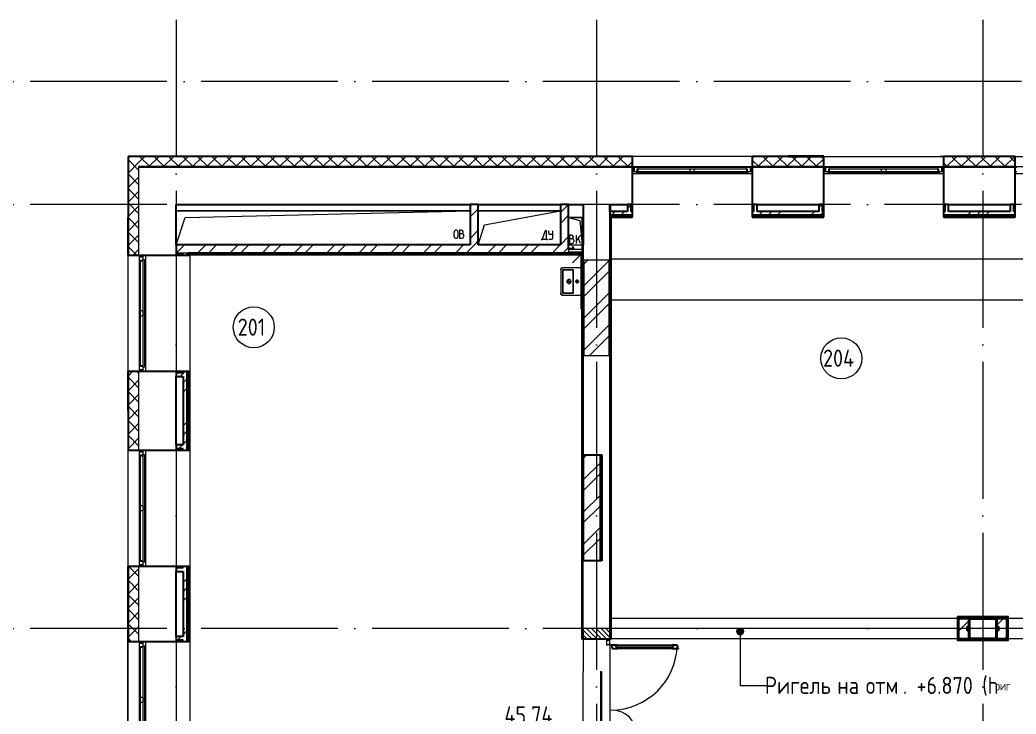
# Model space of a CAD drawing. Header units: millimetres. Extents: x -495897 to 1376592, y -28539 to 470976.
# Drawn here: x 97633 to 112207, y 349111 to 359260 of the extents above; entities that cross this region are included whole.
import ezdxf

# ---------------------------------------------------------------- set-up
doc = ezdxf.new("R2010")
doc.units = ezdxf.units.MM
for name, pattern in [('ADSK_Линия сетки', [25, 20, -2.5, 0, -2.5]), ('ADSK_Сверху', [450, 300, -150]), ('ADSK_Штриховая_ш2 п1_5', [4.5, 3, -1.5])]:
    doc.linetypes.add(name, pattern=pattern)
for name, color, linetype, lineweight in [('_ Окна', 7, 'Continuous', 9), ('Аннотация', 7, 'Continuous', 18), ('Двери', 252, 'Continuous', 9), ('Линии', 7, 'Continuous', 9), ('Марки помещений', 252, 'Continuous', 20), ('Несущие колонны', 252, 'Continuous', 18), ('Оборудование', 8, 'Continuous', 18), ('Ограждение', 252, 'Continuous', 9), ('Окна', 252, 'Continuous', 9), ('Оси', 252, 'Continuous', 9), ('Перекрытие', 252, 'Continuous', 18), ('Стены внутренние', 7, 'Continuous', 18), ('Стены наружные', 7, 'Continuous', 18), ('Стены штриховка', 7, 'Continuous', 9)]:
    doc.layers.add(name, color=color, linetype=linetype, lineweight=lineweight)
doc.layers.add('Двери открывание', color=7, linetype='Continuous', lineweight=9, true_color=0xc0c0c0)
doc.layers.add('Узлы', color=7, linetype='Continuous')
doc.styles.add('GOST Common_2', font='', dxfattribs={"width": 0.9, "height": 250})
doc.styles.add('GOST Common_4', font='', dxfattribs={"height": 7})
doc.styles.get('GOST Common_2').set_extended_font_data('GOST type B')
doc.styles.get('GOST Common_4').set_extended_font_data('GOST 2.304 type A')

# ---------------------------------------------------------------- blocks, each defined once
blk = doc.blocks.new('2 этаж')
at = {"layer": 'Аннотация', "lineweight": 9, "true_color": 0x636466}
h = blk.add_hatch(color=251, dxfattribs=at)
edge = h.paths.add_edge_path()
edge.add_arc((108927, -10083), 50, 0, 360)
at = {"layer": 'Двери', "lineweight": 18, "true_color": 0x636466}
h = blk.add_hatch(dxfattribs=at)
h.set_pattern_fill('FP_2', color=251, angle=-90, style=0, pattern_type=2)
h.set_pattern_definition([(315, (106826.006, -10814.253), (35.3553, 35.3553), [])])
h.paths.add_polyline_path([(106631, -11823), (106631, -11839), (107021, -11839), (107021, -11689), (106631, -11689)])
h.paths.add_polyline_path([(106631, -10189), (107021, -10189), (107021, -10039), (106631, -10039)])
at = {"color": 251, "lineweight": 18, "true_color": 0x636466}
for p, q in [((104976, -3929), (100676, -3929)), ((100808, -4029), (104976, -3929)), ((106296, -3929), (105096, -3929)), ((105186, -4133), (106296, -3929)), ((100676, -4429), (100808, -4029)), ((106416, -4029), (106580, -4074)), ((106616, -4029), (106416, -4029)), ((106580, -4074), (106616, -4429)), ((106616, -4429), (106616, -4029)), ((104850, -4212), (104820, -4212)), ((104820, -4212), (104820, -4332)), ((105096, -4429), (105186, -4133)), ((106074, -4224), (106031, -4344)), ((106094, -4224), (106074, -4224)), ((106094, -4344), (106094, -4224)), ((106128, -4258), (106128, -4224)), ((106185, -4324), (106185, -4224)), ((104743, -4303), (104743, -4241)), ((104800, -4303), (104800, -4241)), ((104854, -4265), (104820, -4265)), ((104820, -4332), (104857, -4332)), ((104874, -4245), (104874, -4235)), ((104884, -4305), (104884, -4295)), ((106021, -4344), (106021, -4359)), ((106031, -4344), (106021, -4344)), ((106031, -4344), (106094, -4344)), ((106094, -4344), (106104, -4344)), ((106104, -4344), (106104, -4359)), ((106128, -4344), (106165, -4344)), ((106185, -4278), (106148, -4278)), ((106462, -4287), (106432, -4287)), ((106432, -4287), (106432, -4407)), ((106466, -4340), (106432, -4340)), ((106486, -4320), (106486, -4310)), ((106496, -4380), (106496, -4370)), ((106592, -4287), (106532, -4358)), ((106532, -4407), (106532, -4287)), ((106592, -4407), (106556, -4330)), ((106432, -4407), (106469, -4407))]:
    blk.add_line(p, q, dxfattribs=at)
for centre, radius, start, end in [((104771, -4241), 28.7, 0, 180), ((104850, -4235), 23.3, 0, 90), ((104771, -4303), 28.7, 180, 0), ((104854, -4245), 20, 270, 0), ((104854, -4295), 30, 0, 90), ((104857, -4305), 26.7, 270, 0), ((106148, -4258), 20, 180, 270), ((106165, -4324), 20, 270, 0), ((106462, -4310), 23.3, 0, 90), ((106466, -4320), 20, 270, 0), ((106466, -4370), 30, 0, 90), ((106469, -4380), 26.7, 270, 0)]:
    blk.add_arc(centre, radius, start, end, dxfattribs=at)
at = {"layer": '_ Окна', "color": 251, "true_color": 0x636466}
for p, q in [((107376, -3299), (107351, -3299)), ((107376, -3357), (107376, -3299)), ((109101, -3299), (109076, -3299)), ((109076, -3299), (109076, -3357)), ((110176, -3299), (110151, -3299)), ((110176, -3357), (110176, -3299)), ((111901, -3299), (111876, -3299)), ((111876, -3299), (111876, -3357)), ((112976, -3299), (112951, -3299)), ((107351, -3357), (107376, -3357)), ((109076, -3357), (109101, -3357)), ((110151, -3357), (110176, -3357)), ((111876, -3357), (111901, -3357)), ((112951, -3357), (112976, -3357)), ((100136, -4579), (100136, -4604)), ((100136, -4604), (100194, -4604)), ((100194, -4604), (100194, -4579)), ((100194, -6254), (100136, -6254)), ((100136, -6254), (100136, -6279)), ((100194, -6279), (100194, -6254)), ((100136, -7429), (100136, -7454)), ((100194, -7454), (100194, -7429)), ((100136, -7454), (100194, -7454)), ((100194, -9104), (100136, -9104)), ((100136, -9104), (100136, -9129)), ((100194, -9129), (100194, -9104)), ((100136, -10229), (100136, -10254)), ((100136, -10254), (100194, -10254)), ((100194, -10254), (100194, -10229))]:
    blk.add_line(p, q, dxfattribs=at)
at = {"layer": '_ Окна', "color": 251, "lineweight": 18, "true_color": 0x636466}
for p, q in [((107435, -3299), (107376, -3299)), ((107376, -3299), (107376, -3357)), ((107422, -3357), (107422, -3316)), ((107422, -3316), (107434, -3316)), ((107440, -3316), (107435, -3299)), ((109017, -3299), (109012, -3316)), ((109076, -3299), (109017, -3299)), ((109018, -3316), (109030, -3316)), ((109030, -3316), (109030, -3357)), ((109076, -3357), (109076, -3299)), ((110235, -3299), (110176, -3299)), ((110176, -3299), (110176, -3357)), ((110222, -3357), (110222, -3316)), ((110222, -3316), (110234, -3316)), ((110240, -3316), (110235, -3299)), ((111817, -3299), (111812, -3316)), ((111876, -3299), (111817, -3299)), ((111818, -3316), (111830, -3316)), ((111830, -3316), (111830, -3357)), ((111876, -3357), (111876, -3299)), ((107376, -3357), (107414, -3357)), ((109038, -3357), (109076, -3357)), ((110176, -3357), (110214, -3357)), ((111838, -3357), (111876, -3357)), ((100194, -4604), (100136, -4604)), ((100136, -4604), (100136, -4664)), ((100136, -4664), (100153, -4668)), ((100153, -4650), (100194, -4650)), ((100153, -4662), (100153, -4650)), ((100194, -4642), (100194, -4604)), ((100153, -6190), (100136, -6195)), ((100136, -6195), (100136, -6254)), ((100136, -6254), (100194, -6254)), ((100153, -6208), (100153, -6196)), ((100194, -6208), (100153, -6208)), ((100194, -6254), (100194, -6216)), ((100194, -7454), (100136, -7454)), ((100136, -7454), (100136, -7514)), ((100136, -7514), (100153, -7518)), ((100153, -7500), (100194, -7500)), ((100153, -7512), (100153, -7500)), ((100194, -7492), (100194, -7454)), ((100153, -9040), (100136, -9045)), ((100136, -9045), (100136, -9104)), ((100136, -9104), (100194, -9104)), ((100153, -9058), (100153, -9046)), ((100194, -9058), (100153, -9058)), ((100194, -9104), (100194, -9066)), ((100194, -10254), (100136, -10254)), ((100136, -10254), (100136, -10314)), ((100136, -10314), (100153, -10318)), ((100153, -10300), (100194, -10300)), ((100153, -10312), (100153, -10300)), ((100194, -10292), (100194, -10254))]:
    blk.add_line(p, q, dxfattribs=at)
at = {"layer": 'Аннотация', "color": 251, "lineweight": 9, "true_color": 0x636466}
for p, q in [((108927, -10083), (108927, -10869)), ((108927, -10869), (109312, -10869))]:
    blk.add_line(p, q, dxfattribs=at)
blk.add_circle((108927, -10083), 50, dxfattribs=at)
at = {"layer": 'Двери', "color": 251, "linetype": 'ADSK_Штриховая_ш2 п1_5', "true_color": 0x636466}
for p, q in [((106631, -10039), (106631, -10189)), ((107021, -10189), (107021, -10039)), ((106631, -10189), (107021, -10189))]:
    blk.add_line(p, q, dxfattribs=at)
at = {"layer": 'Двери', "color": 251, "true_color": 0x636466}
for p, q in [((107021, -10189), (106971, -10189)), ((106971, -10189), (106971, -10209)), ((107021, -10209), (107021, -10189)), ((106971, -10209), (107021, -10209)), ((107021, -10209), (106971, -10209)), ((106971, -10209), (106971, -10281)), ((106971, -10281), (106979, -10281)), ((106979, -10281), (106979, -10272)), ((106979, -10272), (107013, -10272)), ((107013, -10272), (107013, -10258)), ((107013, -10258), (107021, -10258)), ((107021, -10258), (107021, -10209)), ((107115, -10290), (107115, -10311)), ((107947, -10290), (107115, -10290)), ((107115, -10311), (107947, -10311)), ((107929, -10281), (107133, -10281)), ((107133, -10331), (107929, -10331)), ((107947, -10311), (107947, -10290))]:
    blk.add_line(p, q, dxfattribs=at)
at = {"layer": 'Двери', "color": 251, "lineweight": 30, "true_color": 0x636466}
for p, q in [((107133, -10281), (107039, -10281)), ((107039, -10281), (107039, -10289)), ((107039, -10289), (107048, -10289)), ((107048, -10289), (107048, -10323)), ((107048, -10323), (107057, -10323)), ((107057, -10323), (107057, -10331)), ((107057, -10331), (107133, -10331)), ((107115, -10290), (107133, -10290)), ((107115, -10311), (107115, -10290)), ((107133, -10311), (107115, -10311)), ((107133, -10290), (107133, -10281)), ((107133, -10331), (107133, -10311)), ((108005, -10281), (107929, -10281)), ((107929, -10290), (107929, -10281)), ((107947, -10290), (107929, -10290)), ((107929, -10311), (107947, -10311)), ((107929, -10331), (107929, -10311)), ((107929, -10331), (108023, -10331)), ((107947, -10311), (107947, -10290)), ((108005, -10289), (108005, -10281)), ((108014, -10289), (108005, -10289)), ((108014, -10323), (108014, -10289)), ((108023, -10323), (108014, -10323)), ((108023, -10331), (108023, -10323))]:
    blk.add_line(p, q, dxfattribs=at)
at = {"layer": 'Двери открывание', "color": 251, "true_color": 0x636466}
for centre, radius, start, end in [((107039, -10263), 966, 270, 358.9323), ((107039, -11615), 386, 2.6728, 90)]:
    blk.add_arc(centre, radius, start, end, dxfattribs=at)
at = {"layer": 'Линии', "color": 251, "linetype": 'ADSK_Сверху', "ltscale": 100, "true_color": 0x636466}
for p, q in [((117881, -9889), (107016, -9889)), ((117881, -10189), (107016, -10189))]:
    blk.add_line(p, q, dxfattribs=at)
at = {"layer": 'Марки помещений', "color": 251, "true_color": 0x636466}
for centre in [(101811, -5633), (110406, -6088)]:
    blk.add_circle(centre, 300, dxfattribs=at)
at = {"layer": 'Несущие колонны', "color": 251, "lineweight": 40, "true_color": 0x636466}
for p, q in [((112276, -10189), (112276, -9889)), ((112276, -9889), (112676, -9889)), ((112676, -9889), (112276, -9889)), ((112276, -9889), (112276, -10189)), ((112676, -9889), (112676, -10189)), ((112676, -10189), (112676, -9889)), ((112676, -10189), (112276, -10189)), ((112276, -10189), (112676, -10189))]:
    blk.add_line(p, q, dxfattribs=at)
at = {"layer": 'Оборудование', "color": 251, "true_color": 0x636466}
for p, q in [((106416, -4494), (106416, -4531)), ((106616, -4494), (106416, -4494)), ((106432, -4479), (106432, -4484)), ((106478, -4479), (106432, -4479)), ((106432, -4484), (106478, -4484)), ((106473, -4478), (106473, -4494)), ((106492, -4478), (106473, -4478)), ((106476, -4476), (106474, -4478)), ((106476, -4459), (106476, -4476)), ((106489, -4459), (106476, -4459)), ((106489, -4476), (106476, -4476)), ((106496, -4479), (106487, -4479)), ((106487, -4484), (106496, -4484)), ((106489, -4476), (106489, -4459)), ((106491, -4478), (106489, -4476)), ((106492, -4494), (106492, -4478)), ((106496, -4484), (106496, -4479)), ((106616, -4531), (106616, -4494)), ((106417, -4532), (106615, -4532)), ((106423, -4532), (106423, -4541)), ((106424, -4542), (106608, -4542)), ((106435, -4544), (106435, -4549)), ((106435, -4549), (106597, -4549)), ((106444, -4543), (106444, -4541)), ((106444, -4543), (106444, -4541)), ((106444, -4549), (106444, -4551)), ((106444, -4551), (106448, -4551)), ((106509, -4551), (106448, -4551)), ((106616, -4549), (106475, -4691)), ((106509, -4551), (106513, -4551)), ((106513, -4551), (106513, -4549)), ((106588, -4541), (106588, -4543)), ((106588, -4543), (106588, -4541)), ((106597, -4549), (106597, -4544)), ((106609, -4541), (106609, -4532))]:
    blk.add_line(p, q, dxfattribs=at)
for points, knots in [([(106416, -4531), (106416, -4531), (106416, -4531), (106416, -4531), (106416, -4531), (106416, -4531), (106417, -4531), (106417, -4532), (106417, -4532), (106417, -4532)], [0, 0, 0, 0, 0.166667, 0.333333, 0.458333, 0.583333, 0.708333, 0.833333, 1, 1, 1, 1]), ([(106423, -4541), (106423, -4541), (106423, -4542), (106423, -4542), (106423, -4542), (106423, -4542), (106423, -4542), (106424, -4542), (106424, -4542), (106424, -4542), (106424, -4542)], [0, 0, 0, 0, 0.166667, 0.333333, 0.458333, 0.583333, 0.666667, 0.75, 0.833333, 1, 1, 1, 1]), ([(106433, -4542), (106434, -4542), (106434, -4542), (106434, -4542), (106434, -4542), (106434, -4543), (106435, -4543), (106435, -4543), (106435, -4543), (106435, -4543), (106435, -4543), (106435, -4544), (106435, -4544)], [0, 0, 0, 0, 0.166667, 0.25, 0.333333, 0.416667, 0.5, 0.583333, 0.666667, 0.75, 0.833333, 1, 1, 1, 1]), ([(106597, -4544), (106597, -4544), (106597, -4543), (106597, -4543), (106597, -4543), (106597, -4543), (106597, -4543), (106598, -4543), (106598, -4542), (106598, -4542), (106598, -4542), (106598, -4542), (106599, -4542)], [-1, -1, -1, -1, -0.833333, -0.75, -0.666667, -0.583333, -0.5, -0.416667, -0.333333, -0.25, -0.166667, 0, 0, 0, 0]), ([(106608, -4542), (106608, -4542), (106608, -4542), (106608, -4542), (106609, -4542), (106609, -4542), (106609, -4542), (106609, -4542), (106609, -4542), (106609, -4541), (106609, -4541)], [-1, -1, -1, -1, -0.833333, -0.75, -0.666667, -0.583333, -0.458333, -0.333333, -0.166667, 0, 0, 0, 0]), ([(106615, -4532), (106615, -4532), (106615, -4532), (106615, -4531), (106616, -4531), (106616, -4531), (106616, -4531), (106616, -4531), (106616, -4531), (106616, -4531)], [-1, -1, -1, -1, -0.833333, -0.75, -0.583333, -0.458333, -0.333333, -0.166667, 0, 0, 0, 0])]:
    blk.add_open_spline(points, degree=3, knots=knots, dxfattribs=at)
at = {"layer": 'Ограждение', "color": 251, "true_color": 0x636466}
for p, q in [((109101, -3389), (107351, -3389)), ((111901, -3389), (110151, -3389)), ((114701, -3389), (112951, -3389)), ((107036, -3939), (107036, -3839)), ((100226, -4579), (100226, -6279)), ((100676, -4579), (100676, -6279)), ((100861, -4579), (100876, -4579)), ((100876, -4569), (100876, -12274)), ((100876, -4574), (106601, -4574)), ((100876, -4579), (100876, -6279)), ((114741, -4639), (107041, -4639)), ((114741, -5239), (107041, -5239)), ((107046, -10039), (107046, -5239)), ((106606, -5364), (106606, -10189)), ((100876, -6279), (100861, -6279)), ((100226, -7429), (100226, -9129)), ((100676, -7429), (100676, -9129)), ((100861, -7429), (100876, -7429)), ((100876, -7429), (100876, -9129)), ((100876, -9129), (100861, -9129)), ((112106, -9869), (112101, -9864)), ((112101, -9864), (112101, -10214)), ((112851, -9864), (112101, -9864)), ((112851, -9864), (112846, -9869)), ((112851, -10214), (112851, -9864)), ((107046, -10039), (107041, -10039)), ((107041, -10039), (107046, -10039)), ((107046, -10189), (107046, -10039)), ((106611, -10189), (106606, -10189)), ((107046, -10189), (107041, -10189)), ((100226, -10229), (100226, -11929)), ((100676, -10229), (100676, -11929)), ((100861, -10229), (100876, -10229)), ((100876, -10229), (100876, -11929)), ((112106, -10209), (112101, -10214)), ((112101, -10214), (112851, -10214)), ((112846, -10209), (112851, -10214))]:
    blk.add_line(p, q, dxfattribs=at)
at = {"layer": 'Окна', "color": 251, "true_color": 0x636466}
for p, q in [((107434, -3316), (108191, -3316)), ((107434, -3357), (107434, -3316)), ((109017, -3299), (107435, -3299)), ((108191, -3316), (108261, -3316)), ((108191, -3316), (108191, -3357)), ((108261, -3316), (109018, -3316)), ((108261, -3357), (108261, -3316)), ((109018, -3316), (109018, -3357)), ((110234, -3316), (110991, -3316)), ((110234, -3357), (110234, -3316)), ((111817, -3299), (110235, -3299)), ((110991, -3316), (111061, -3316)), ((110991, -3316), (110991, -3357)), ((111061, -3316), (111818, -3316)), ((111061, -3357), (111061, -3316)), ((111818, -3316), (111818, -3357)), ((107414, -3357), (108211, -3357)), ((107414, -3374), (107414, -3357)), ((108211, -3374), (107414, -3374)), ((108211, -3357), (108241, -3357)), ((108211, -3357), (108211, -3374)), ((108241, -3374), (108211, -3374)), ((108241, -3357), (109038, -3357)), ((108241, -3374), (108241, -3357)), ((109038, -3374), (108241, -3374)), ((109038, -3357), (109038, -3374)), ((110214, -3357), (111011, -3357)), ((110214, -3374), (110214, -3357)), ((111011, -3374), (110214, -3374)), ((111011, -3357), (111041, -3357)), ((111011, -3357), (111011, -3374)), ((111041, -3374), (111011, -3374)), ((111041, -3357), (111838, -3357)), ((111041, -3374), (111041, -3357)), ((111838, -3374), (111041, -3374)), ((111838, -3357), (111838, -3374)), ((100136, -4664), (100136, -6195)), ((100153, -5394), (100153, -4662)), ((100153, -4662), (100194, -4662)), ((100194, -5414), (100194, -4642)), ((100194, -4642), (100211, -4642)), ((100211, -4642), (100211, -5414)), ((100153, -5464), (100153, -5394)), ((100194, -5394), (100153, -5394)), ((100153, -6196), (100153, -5464)), ((100153, -5464), (100194, -5464)), ((100194, -5444), (100194, -5414)), ((100211, -5414), (100194, -5414)), ((100194, -6216), (100194, -5444)), ((100194, -5444), (100211, -5444)), ((100211, -5414), (100211, -5444)), ((100211, -5444), (100211, -6216)), ((100194, -6196), (100153, -6196)), ((100211, -6216), (100194, -6216)), ((100136, -7514), (100136, -9045)), ((100153, -8244), (100153, -7512)), ((100153, -7512), (100194, -7512)), ((100194, -8264), (100194, -7492)), ((100194, -7492), (100211, -7492)), ((100211, -7492), (100211, -8264)), ((100153, -8314), (100153, -8244)), ((100194, -8244), (100153, -8244)), ((100194, -8294), (100194, -8264)), ((100211, -8264), (100194, -8264)), ((100194, -9066), (100194, -8294)), ((100194, -8294), (100211, -8294)), ((100211, -8264), (100211, -8294)), ((100211, -8294), (100211, -9066)), ((100153, -9046), (100153, -8314)), ((100153, -8314), (100194, -8314)), ((100194, -9046), (100153, -9046)), ((100211, -9066), (100194, -9066)), ((100136, -10314), (100136, -11845)), ((100153, -11044), (100153, -10312)), ((100153, -10312), (100194, -10312)), ((100194, -11064), (100194, -10292)), ((100194, -10292), (100211, -10292)), ((100211, -10292), (100211, -11064)), ((100153, -11114), (100153, -11044)), ((100194, -11044), (100153, -11044)), ((100194, -11094), (100194, -11064)), ((100211, -11064), (100194, -11064)), ((100211, -11064), (100211, -11094)), ((100153, -11846), (100153, -11114)), ((100153, -11114), (100194, -11114)), ((100194, -11866), (100194, -11094)), ((100194, -11094), (100211, -11094)), ((100211, -11094), (100211, -11866))]:
    blk.add_line(p, q, dxfattribs=at)
at = {"layer": 'Оси', "color": 251, "linetype": 'ADSK_Линия сетки', "ltscale": 100, "true_color": 0x636466}
for p, q in [((100676, -1139), (100676, -32265)), ((106826, -1139), (106826, -32265)), ((112476, -1139), (112476, -32265)), ((170543, -2039), (93566, -2039)), ((170543, -3839), (93566, -3839)), ((170543, -10039), (93566, -10039))]:
    blk.add_line(p, q, dxfattribs=at)
at = {"layer": 'Перекрытие', "color": 251, "ltscale": 100, "true_color": 0x636466}
for p, q in [((100676, -3929), (104976, -3929)), ((105096, -3929), (106296, -3929)), ((106416, -4029), (106616, -4029)), ((106616, -4029), (106616, -4429)), ((112101, -10039), (107046, -10039)), ((114731, -10039), (112851, -10039))]:
    blk.add_line(p, q, dxfattribs=at)
at = {"layer": 'Стены внутренние', "color": 251, "lineweight": 30, "true_color": 0x636466}
for p, q in [((99974, -3137), (99974, -4579)), ((107351, -3137), (99974, -3137)), ((107351, -3289), (107351, -3137)), ((109626, -3137), (109101, -3137)), ((109101, -3137), (109101, -3289)), ((110151, -3289), (110151, -3137)), ((112951, -3137), (111901, -3137)), ((111901, -3137), (111901, -3289)), ((112951, -3289), (112951, -3137)), ((107351, -3289), (100126, -3289)), ((100126, -3289), (107351, -3289)), ((107351, -3839), (107351, -3289)), ((110151, -3289), (109101, -3289)), ((109101, -3289), (109101, -3839)), ((109101, -3289), (110151, -3289)), ((110151, -3839), (110151, -3289)), ((112951, -3289), (111901, -3289)), ((111901, -3289), (111901, -3839)), ((111901, -3289), (112951, -3289)), ((112951, -3839), (112951, -3289)), ((100676, -4429), (100676, -3839)), ((100676, -3839), (104976, -3839)), ((105096, -3839), (106296, -3839)), ((106416, -3839), (106631, -3839)), ((106631, -3839), (106631, -4429)), ((107021, -3839), (107276, -3839)), ((107021, -3939), (107021, -3839)), ((109176, -3839), (110076, -3839)), ((111976, -3839), (112876, -3839)), ((99974, -4579), (100676, -4579)), ((106631, -4649), (106636, -4649)), ((107016, -4649), (107021, -4649)), ((106636, -6049), (106631, -6049)), ((107021, -6049), (107016, -6049)), ((100676, -6279), (99974, -6279)), ((99974, -6279), (99974, -7429)), ((100676, -7354), (100676, -6354)), ((99974, -7429), (100676, -7429)), ((106631, -7499), (106901, -7499)), ((106901, -7499), (106901, -9049)), ((100676, -9129), (99974, -9129)), ((99974, -9129), (99974, -10229)), ((106901, -9049), (106631, -9049)), ((100676, -10154), (100676, -9204)), ((106631, -10189), (107021, -10189)), ((99974, -10229), (100676, -10229))]:
    blk.add_line(p, q, dxfattribs=at)
at = {"layer": 'Стены внутренние', "color": 251, "linetype": 'Continuous', "lineweight": 9, "true_color": 0x636466}
for p, q in [((99976, -3161), (99998, -3139)), ((100126, -3334), (99976, -3184)), ((100126, -3223), (100210, -3139)), ((100294, -3289), (100144, -3139)), ((100272, -3289), (100422, -3139)), ((100506, -3289), (100356, -3139)), ((100444, -3139), (100443, -3137)), ((100484, -3289), (100634, -3139)), ((100718, -3289), (100568, -3139)), ((100697, -3289), (100847, -3139)), ((100930, -3289), (100780, -3139)), ((100909, -3289), (101059, -3139)), ((101142, -3289), (100992, -3139)), ((101121, -3289), (101271, -3139)), ((101354, -3289), (101204, -3139)), ((101333, -3289), (101483, -3139)), ((101566, -3289), (101416, -3139)), ((101545, -3289), (101695, -3139)), ((101779, -3289), (101629, -3139)), ((101757, -3289), (101907, -3139)), ((101769, -3137), (101768, -3139)), ((101991, -3289), (101841, -3139)), ((101852, -3139), (101851, -3137)), ((101969, -3289), (102119, -3139)), ((102203, -3289), (102053, -3139)), ((102181, -3289), (102331, -3139)), ((102415, -3289), (102265, -3139)), ((102394, -3289), (102544, -3139)), ((102439, -3139), (102438, -3137)), ((102627, -3289), (102477, -3139)), ((102590, -3137), (102589, -3139)), ((102606, -3289), (102756, -3139)), ((102839, -3289), (102689, -3139)), ((102818, -3289), (102968, -3139)), ((102825, -3137), (102824, -3139)), ((103051, -3289), (102901, -3139)), ((103030, -3289), (103180, -3139)), ((103264, -3289), (103114, -3139)), ((103242, -3289), (103392, -3139)), ((103476, -3289), (103326, -3139)), ((103454, -3289), (103604, -3139)), ((103688, -3289), (103538, -3139)), ((103646, -3138), (103645, -3139)), ((103666, -3289), (103816, -3139)), ((103900, -3289), (103750, -3139)), ((103879, -3289), (104029, -3139)), ((104112, -3289), (103962, -3139)), ((104091, -3289), (104241, -3139)), ((104324, -3289), (104174, -3139)), ((104303, -3289), (104453, -3139)), ((104316, -3139), (104315, -3137)), ((104536, -3289), (104386, -3139)), ((104515, -3289), (104665, -3139)), ((104748, -3289), (104598, -3139)), ((104727, -3289), (104877, -3139)), ((104961, -3289), (104811, -3139)), ((104939, -3289), (105089, -3139)), ((105173, -3289), (105023, -3139)), ((105151, -3289), (105301, -3139)), ((105385, -3289), (105235, -3139)), ((105363, -3289), (105513, -3139)), ((105406, -3137), (105406, -3138)), ((105597, -3289), (105447, -3139)), ((105576, -3289), (105726, -3139)), ((105641, -3137), (105640, -3139)), ((105809, -3289), (105659, -3139)), ((105724, -3139), (105723, -3137)), ((105788, -3289), (105938, -3139)), ((106021, -3289), (105871, -3139)), ((106000, -3289), (106150, -3139)), ((106233, -3289), (106083, -3139)), ((106212, -3289), (106362, -3139)), ((106446, -3289), (106296, -3139)), ((106424, -3289), (106574, -3139)), ((106462, -3137), (106461, -3139)), ((106658, -3289), (106508, -3139)), ((106636, -3289), (106786, -3139)), ((106870, -3289), (106720, -3139)), ((106848, -3289), (106998, -3139)), ((107082, -3289), (106932, -3139)), ((107061, -3289), (107211, -3139)), ((107132, -3139), (107130, -3137)), ((107294, -3289), (107144, -3139)), ((109103, -3156), (109120, -3139)), ((109203, -3289), (109103, -3189)), ((109182, -3289), (109332, -3139)), ((109415, -3289), (109265, -3139)), ((109278, -3137), (109276, -3139)), ((109394, -3289), (109544, -3139)), ((109627, -3289), (109477, -3139)), ((109512, -3137), (109511, -3139)), ((109595, -3139), (109594, -3137)), ((109606, -3289), (109756, -3139)), ((109840, -3289), (109690, -3139)), ((109818, -3289), (109968, -3139)), ((110052, -3289), (109902, -3139)), ((110030, -3289), (110149, -3171)), ((110149, -3174), (110114, -3139)), ((111940, -3289), (112090, -3139)), ((112173, -3289), (112023, -3139)), ((112152, -3289), (112302, -3139)), ((112385, -3289), (112235, -3139)), ((112328, -3137), (112327, -3139)), ((112364, -3289), (112514, -3139)), ((112411, -3139), (112410, -3137)), ((112597, -3289), (112447, -3139)), ((112576, -3289), (112726, -3139)), ((112809, -3289), (112659, -3139)), ((112788, -3289), (112938, -3139)), ((112951, -3219), (112872, -3139)), ((99976, -3373), (100126, -3223)), ((107273, -3289), (107349, -3213)), ((111961, -3289), (111901, -3229)), ((99976, -3378), (99976, -3378)), ((100126, -3546), (99976, -3396)), ((99976, -3585), (100126, -3436)), ((100126, -3758), (99976, -3608)), ((99976, -3797), (100126, -3648)), ((100126, -3970), (99976, -3820)), ((99976, -4009), (100126, -3860)), ((99976, -3988), (99976, -3988)), ((100126, -4182), (99976, -4033)), ((99976, -4222), (100126, -4072)), ((99976, -4191), (99976, -4191)), ((100126, -4394), (99976, -4245)), ((99977, -4434), (100126, -4284)), ((99976, -4496), (99976, -4496)), ((100099, -4579), (99977, -4457)), ((100045, -4577), (100126, -4496)), ((99976, -4563), (99974, -4560)), ((99985, -4579), (99984, -4577)), ((99976, -6343), (100038, -6281)), ((100126, -6516), (99976, -6366)), ((99976, -6555), (100126, -6405)), ((100126, -6304), (100102, -6279)), ((99976, -6426), (99976, -6426)), ((100126, -6728), (99976, -6578)), ((99976, -6767), (100126, -6618)), ((99976, -6731), (99976, -6731)), ((100126, -6940), (99976, -6790)), ((99976, -6979), (100126, -6830)), ((100126, -7152), (99976, -7002)), ((99976, -7191), (100126, -7042)), ((100126, -7364), (99976, -7215)), ((99977, -7403), (100126, -7254)), ((99976, -7340), (99976, -7340)), ((99977, -7427), (99977, -7427)), ((99976, -9313), (100126, -9163)), ((100126, -9273), (99984, -9131)), ((100126, -9486), (99976, -9336)), ((99976, -9525), (100126, -9375)), ((100126, -9698), (99976, -9548)), ((99976, -9576), (99976, -9576)), ((99976, -9737), (100126, -9587)), ((100126, -9910), (99976, -9760)), ((99976, -9779), (99976, -9779)), ((99976, -9949), (100126, -9800)), ((100126, -10122), (99976, -9972)), ((99977, -10161), (100126, -10012)), ((99976, -10084), (99976, -10084)), ((100019, -10227), (99977, -10185)), ((100121, -10229), (100126, -10224))]:
    blk.add_line(p, q, dxfattribs=at)
at = {"layer": 'Стены внутренние', "color": 251, "true_color": 0x636466}
for p, q in [((110151, -3137), (111901, -3137)), ((112951, -3137), (114701, -3137)), ((100126, -3289), (100126, -4579)), ((109101, -3289), (107351, -3289)), ((111901, -3289), (110151, -3289)), ((114701, -3289), (112951, -3289)), ((99974, -6279), (99974, -4579)), ((106631, -4549), (106631, -4564)), ((106636, -4649), (107016, -4649)), ((106631, -6049), (106631, -7499)), ((107016, -6049), (106636, -6049)), ((100126, -6279), (100126, -7429)), ((99974, -9129), (99974, -7429)), ((100126, -9129), (100126, -10229)), ((107021, -10189), (107021, -10039)), ((106631, -10189), (106631, -10669)), ((99974, -11929), (99974, -10229)), ((107021, -10258), (107021, -11620)), ((106901, -10669), (106881, -10669)), ((106901, -11689), (106901, -10669))]:
    blk.add_line(p, q, dxfattribs=at)
at = {"layer": 'Стены наружные', "color": 251, "true_color": 0x636466}
for p, q in [((106826, -3132), (109626, -3132)), ((106826, -3137), (106826, -3132)), ((107351, -3132), (107351, -3137)), ((109101, -3137), (107351, -3137)), ((109101, -3137), (109101, -3132)), ((111851, -3132), (112401, -3132)), ((111851, -3137), (111851, -3132)), ((112401, -3137), (112401, -3132)), ((107029, -3839), (107029, -3854)), ((107036, -3854), (107029, -3854)), ((99969, -4579), (99969, -4029)), ((99974, -4029), (99969, -4029)), ((106416, -4429), (106616, -4429)), ((99969, -4579), (99974, -4579)), ((99969, -11929), (99969, -9129)), ((99969, -9129), (99974, -9129)), ((106631, -10189), (106631, -9049)), ((99974, -9679), (99969, -9679)), ((99974, -10229), (99969, -10229)), ((106631, -11689), (106631, -10669)), ((106881, -10669), (106881, -11689))]:
    blk.add_line(p, q, dxfattribs=at)
at = {"layer": 'Стены наружные', "color": 251, "lineweight": 30, "true_color": 0x636466}
for p, q in [((110151, -3132), (109626, -3132)), ((109626, -3132), (109626, -3137)), ((109626, -3137), (110151, -3137)), ((110151, -3137), (110151, -3132)), ((104976, -3839), (104976, -4429)), ((105096, -3839), (104976, -3839)), ((105096, -4429), (105096, -3839)), ((106296, -3839), (106296, -4429)), ((106416, -3839), (106296, -3839)), ((106416, -4494), (106416, -3839)), ((107276, -3839), (107276, -3939)), ((107351, -3839), (107276, -3839)), ((107351, -4024), (107351, -3839)), ((109101, -3839), (109101, -4024)), ((109176, -3839), (109101, -3839)), ((109176, -3939), (109176, -3839)), ((110076, -3839), (110076, -3939)), ((110151, -3839), (110076, -3839)), ((110151, -4024), (110151, -3839)), ((111901, -3839), (111901, -4024)), ((111976, -3839), (111901, -3839)), ((111976, -3939), (111976, -3839)), ((112876, -3839), (112876, -3939)), ((112951, -3839), (112876, -3839)), ((112951, -4024), (112951, -3839)), ((107021, -3939), (107021, -10039)), ((107276, -3939), (107021, -3939)), ((107036, -4019), (107041, -4019)), ((107036, -10039), (107036, -4019)), ((107041, -10189), (107041, -4024)), ((107041, -4024), (107351, -4024)), ((109101, -4024), (110151, -4024)), ((110076, -3939), (109176, -3939)), ((111901, -4024), (112951, -4024)), ((112876, -3939), (111976, -3939)), ((104976, -4429), (100676, -4429)), ((100676, -4429), (100676, -4579)), ((106296, -4429), (105096, -4429)), ((106631, -4429), (106616, -4429)), ((106616, -4429), (106616, -4494)), ((106631, -4549), (106631, -4429)), ((100676, -4579), (100861, -4579)), ((106435, -4549), (100851, -4549)), ((100851, -4549), (100851, -4564)), ((100856, -4564), (100861, -4564)), ((100861, -4579), (100861, -4569)), ((100861, -4569), (106601, -4569)), ((106416, -4549), (106416, -4531)), ((106631, -4549), (106597, -4549)), ((106601, -4569), (106601, -5364)), ((106616, -4531), (106616, -4549)), ((106631, -6049), (106631, -4564)), ((106636, -4649), (106636, -6049)), ((107016, -6049), (107016, -4649)), ((106601, -5364), (106611, -5364)), ((106611, -5364), (106611, -10189)), ((99969, -6279), (99969, -6854)), ((99974, -6279), (99969, -6279)), ((100861, -6279), (100676, -6279)), ((100676, -6279), (100676, -6354)), ((100676, -6354), (100776, -6354)), ((100776, -6354), (100776, -7354)), ((100861, -7429), (100861, -6279)), ((99969, -6854), (99974, -6854)), ((100776, -7354), (100676, -7354)), ((100676, -7354), (100676, -7429)), ((100676, -7429), (100861, -7429)), ((106631, -7499), (106631, -9049)), ((106881, -9049), (106881, -7499)), ((100861, -9129), (100676, -9129)), ((100676, -9129), (100676, -9204)), ((100861, -10229), (100861, -9129)), ((100676, -9204), (100776, -9204)), ((100776, -9204), (100776, -10154)), ((112846, -9869), (112106, -9869)), ((112106, -9869), (112106, -10209)), ((112841, -9874), (112111, -9874)), ((112111, -9874), (112111, -10204)), ((112126, -9889), (112276, -9889)), ((112126, -10189), (112126, -9889)), ((112676, -9889), (112826, -9889)), ((112826, -10189), (112826, -9889)), ((112841, -10204), (112841, -9874)), ((112846, -10209), (112846, -9869)), ((112246, -10009), (112276, -10009)), ((112246, -10069), (112246, -10009)), ((112676, -10009), (112706, -10009)), ((112706, -10009), (112706, -10069)), ((100776, -10154), (100676, -10154)), ((100676, -10154), (100676, -10229)), ((106611, -10189), (106631, -10189)), ((107021, -10189), (107041, -10189)), ((112276, -10189), (112126, -10189)), ((112276, -10069), (112246, -10069)), ((112706, -10069), (112676, -10069)), ((112826, -10189), (112676, -10189)), ((100676, -10229), (100861, -10229)), ((112106, -10209), (112846, -10209)), ((112111, -10204), (112841, -10204))]:
    blk.add_line(p, q, dxfattribs=at)
at = {"layer": 'Стены наружные', "color": 251, "linetype": 'Continuous', "lineweight": 9, "true_color": 0x636466}
for p, q in [((104976, -3862), (104999, -3839)), ((104976, -4019), (105096, -3899)), ((106296, -3957), (106413, -3839)), ((107276, -3897), (107326, -3847)), ((107326, -3872), (107339, -3860)), ((107339, -3860), (107351, -3847)), ((110076, -3881), (110118, -3839)), ((106296, -4114), (106416, -3994)), ((107036, -4021), (107038, -4019)), ((107049, -3989), (107099, -3939)), ((107103, -4024), (107108, -4019)), ((107174, -4024), (107179, -4019)), ((107179, -4019), (107184, -4014)), ((107184, -3989), (107234, -3939)), ((107184, -4014), (107197, -4002)), ((107197, -4002), (107209, -3989)), ((107245, -4024), (107250, -4019)), ((107315, -4024), (107320, -4019)), ((109101, -4006), (109106, -4002)), ((109106, -4002), (109118, -3989)), ((109154, -4024), (109159, -4019)), ((109204, -3989), (109254, -3939)), ((109225, -4024), (109230, -4019)), ((109295, -4024), (109300, -4019)), ((109300, -4019), (109305, -4014)), ((109305, -4014), (109318, -4002)), ((109318, -4002), (109330, -3989)), ((109339, -3989), (109389, -3939)), ((109366, -4024), (109371, -4019)), ((109437, -4024), (109442, -4019)), ((109474, -3989), (109524, -3939)), ((109508, -4024), (109513, -4019)), ((109518, -4014), (109530, -4002)), ((109530, -4002), (109543, -3989)), ((109578, -4024), (109583, -4019)), ((109649, -4024), (109654, -4019)), ((109720, -4024), (109725, -4019)), ((109725, -4019), (109730, -4014)), ((109730, -4014), (109742, -4002)), ((109742, -4002), (109755, -3989)), ((109790, -4024), (109795, -4019)), ((109861, -4024), (109866, -4019)), ((109932, -4024), (109937, -4019)), ((109942, -4014), (109954, -4002)), ((109954, -4002), (109967, -3989)), ((109968, -3989), (110018, -3939)), ((110002, -4024), (110007, -4019)), ((110073, -4024), (110078, -4019)), ((110103, -3989), (110151, -3941)), ((110144, -4024), (110149, -4019)), ((110149, -4019), (110151, -4017)), ((111912, -4024), (111917, -4019)), ((111926, -3939), (111926, -3939)), ((111982, -4024), (111987, -4019)), ((112053, -4024), (112058, -4019)), ((112063, -4014), (112076, -4002)), ((112076, -4002), (112088, -3989)), ((112124, -4024), (112129, -4019)), ((112195, -4024), (112200, -4019)), ((112258, -3989), (112308, -3939)), ((112265, -4024), (112270, -4019)), ((112270, -4019), (112275, -4014)), ((112275, -4014), (112288, -4002)), ((112288, -4002), (112300, -3989)), ((112336, -4024), (112341, -4019)), ((112392, -3989), (112442, -3939)), ((112407, -4024), (112412, -4019)), ((112477, -4024), (112482, -4019)), ((112487, -4014), (112500, -4002)), ((112500, -4002), (112512, -3989)), ((112527, -3989), (112577, -3939)), ((112548, -4024), (112553, -4019)), ((112619, -4024), (112624, -4019)), ((112689, -4024), (112694, -4019)), ((112694, -4019), (112699, -4014)), ((112699, -4014), (112712, -4002)), ((112712, -4002), (112724, -3989)), ((112760, -4024), (112765, -4019)), ((112831, -4024), (112836, -4019)), ((112902, -4024), (112907, -4019)), ((112912, -4014), (112924, -4002)), ((112924, -4002), (112937, -3989)), ((104976, -4334), (105096, -4214)), ((107036, -4092), (107041, -4087)), ((107036, -4162), (107041, -4157)), ((105038, -4429), (105096, -4371)), ((106296, -4428), (106416, -4308)), ((107036, -4233), (107041, -4228)), ((107036, -4304), (107041, -4299)), ((107036, -4374), (107041, -4369)), ((100676, -4548), (100795, -4429)), ((100989, -4549), (101109, -4429)), ((101146, -4549), (101266, -4429)), ((101460, -4549), (101580, -4429)), ((101617, -4549), (101737, -4429)), ((101932, -4549), (102052, -4429)), ((102089, -4549), (102209, -4429)), ((102403, -4549), (102523, -4429)), ((102560, -4549), (102680, -4429)), ((102875, -4549), (102995, -4429)), ((103032, -4549), (103152, -4429)), ((103346, -4549), (103466, -4429)), ((103503, -4549), (103623, -4429)), ((103818, -4549), (103938, -4429)), ((103975, -4549), (104095, -4429)), ((104289, -4549), (104409, -4429)), ((104446, -4549), (104566, -4429)), ((104761, -4549), (104881, -4429)), ((104918, -4549), (105038, -4429)), ((105232, -4549), (105352, -4429)), ((105389, -4549), (105509, -4429)), ((105703, -4549), (105823, -4429)), ((105861, -4549), (105981, -4429)), ((106175, -4549), (106295, -4429)), ((106332, -4549), (106416, -4465)), ((107036, -4445), (107041, -4440)), ((107036, -4516), (107041, -4511)), ((100679, -4579), (100692, -4567)), ((100692, -4567), (100704, -4554)), ((100901, -4569), (100906, -4564)), ((100972, -4569), (100977, -4564)), ((101043, -4569), (101048, -4564)), ((101114, -4569), (101119, -4564)), ((101119, -4564), (101134, -4549)), ((101184, -4569), (101189, -4564)), ((101255, -4569), (101260, -4564)), ((101326, -4569), (101331, -4564)), ((101396, -4569), (101401, -4564)), ((101467, -4569), (101472, -4564)), ((101538, -4569), (101543, -4564)), ((101543, -4564), (101558, -4549)), ((101609, -4569), (101614, -4564)), ((101679, -4569), (101684, -4564)), ((101750, -4569), (101755, -4564)), ((101821, -4569), (101826, -4564)), ((101891, -4569), (101896, -4564)), ((101962, -4569), (101967, -4564)), ((101967, -4564), (101982, -4549)), ((102033, -4569), (102038, -4564)), ((102104, -4569), (102109, -4564)), ((102174, -4569), (102179, -4564)), ((102245, -4569), (102250, -4564)), ((102316, -4569), (102321, -4564)), ((102386, -4569), (102391, -4564)), ((102391, -4564), (102406, -4549)), ((102457, -4569), (102462, -4564)), ((102528, -4569), (102533, -4564)), ((102599, -4569), (102604, -4564)), ((102669, -4569), (102674, -4564)), ((102740, -4569), (102745, -4564)), ((102811, -4569), (102816, -4564)), ((102816, -4564), (102831, -4549)), ((102881, -4569), (102886, -4564)), ((102952, -4569), (102957, -4564)), ((103023, -4569), (103028, -4564)), ((103094, -4569), (103099, -4564)), ((103164, -4569), (103169, -4564)), ((103235, -4569), (103240, -4564)), ((103240, -4564), (103255, -4549)), ((103306, -4569), (103311, -4564)), ((103376, -4569), (103381, -4564)), ((103447, -4569), (103452, -4564)), ((103518, -4569), (103523, -4564)), ((103588, -4569), (103593, -4564)), ((103659, -4569), (103664, -4564)), ((103664, -4564), (103679, -4549)), ((103730, -4569), (103735, -4564)), ((103801, -4569), (103806, -4564)), ((103871, -4569), (103876, -4564)), ((103942, -4569), (103947, -4564)), ((104013, -4569), (104018, -4564)), ((104083, -4569), (104088, -4564)), ((104088, -4564), (104103, -4549)), ((104154, -4569), (104159, -4564)), ((104225, -4569), (104230, -4564)), ((104296, -4569), (104301, -4564)), ((104366, -4569), (104371, -4564)), ((104437, -4569), (104442, -4564)), ((104508, -4569), (104513, -4564)), ((104513, -4564), (104528, -4549)), ((104578, -4569), (104583, -4564)), ((104649, -4569), (104654, -4564)), ((104720, -4569), (104725, -4564)), ((104791, -4569), (104796, -4564)), ((104861, -4569), (104866, -4564)), ((104932, -4569), (104937, -4564)), ((104937, -4564), (104952, -4549)), ((105003, -4569), (105008, -4564)), ((105073, -4569), (105078, -4564)), ((105144, -4569), (105149, -4564)), ((105215, -4569), (105220, -4564)), ((105286, -4569), (105291, -4564)), ((105356, -4569), (105361, -4564)), ((105361, -4564), (105376, -4549)), ((105427, -4569), (105432, -4564)), ((105498, -4569), (105503, -4564)), ((105568, -4569), (105573, -4564)), ((105639, -4569), (105644, -4564)), ((105710, -4569), (105715, -4564)), ((105781, -4569), (105786, -4564)), ((105786, -4564), (105801, -4549)), ((105851, -4569), (105856, -4564)), ((105922, -4569), (105927, -4564)), ((105993, -4569), (105998, -4564)), ((106063, -4569), (106068, -4564)), ((106134, -4569), (106139, -4564)), ((106205, -4569), (106210, -4564)), ((106210, -4564), (106225, -4549)), ((106275, -4569), (106280, -4564)), ((106346, -4569), (106351, -4564)), ((106417, -4569), (106422, -4564)), ((106488, -4569), (106493, -4564)), ((106558, -4569), (106563, -4564)), ((106601, -4597), (106631, -4567)), ((106636, -4717), (106704, -4649)), ((106636, -5031), (107016, -4651)), ((107036, -4587), (107041, -4582)), ((107036, -4657), (107041, -4652)), ((106636, -5188), (107016, -4808)), ((107036, -4728), (107041, -4723)), ((107036, -4799), (107041, -4794)), ((107036, -4869), (107041, -4864)), ((107036, -4940), (107041, -4935)), ((106601, -5022), (106631, -4992)), ((107036, -5011), (107041, -5006)), ((107036, -5082), (107041, -5077)), ((106636, -5503), (107016, -5123)), ((107036, -5152), (107041, -5147)), ((107036, -5223), (107041, -5218)), ((106611, -5365), (106612, -5364)), ((106636, -5660), (107016, -5280)), ((107036, -5294), (107041, -5289)), ((107036, -5364), (107041, -5359)), ((106611, -5436), (106616, -5431)), ((106611, -5507), (106616, -5502)), ((106616, -5431), (106631, -5416)), ((107036, -5435), (107041, -5430)), ((107036, -5506), (107041, -5501)), ((106611, -5577), (106616, -5572)), ((106611, -5648), (106616, -5643)), ((106636, -5974), (107016, -5594)), ((107036, -5577), (107041, -5572)), ((107036, -5647), (107041, -5642)), ((106611, -5719), (106616, -5714)), ((106611, -5789), (106616, -5784)), ((106718, -6049), (107016, -5751)), ((107036, -5718), (107041, -5713)), ((107036, -5789), (107041, -5784)), ((106611, -5860), (106616, -5855)), ((106611, -5931), (106616, -5926)), ((106616, -5855), (106631, -5840)), ((107036, -5859), (107041, -5854)), ((107036, -5930), (107041, -5925)), ((106611, -6002), (106616, -5997)), ((106611, -6072), (106616, -6067)), ((107036, -6001), (107041, -5996)), ((107036, -6071), (107041, -6066)), ((106611, -6143), (106616, -6138)), ((106611, -6214), (106616, -6209)), ((106616, -6279), (106631, -6264)), ((107036, -6142), (107041, -6137)), ((107036, -6213), (107041, -6208)), ((100676, -6280), (100676, -6279)), ((100733, -6354), (100776, -6311)), ((100776, -6311), (100808, -6279)), ((100776, -6446), (100826, -6396)), ((100826, -6342), (100839, -6329)), ((100839, -6329), (100851, -6317)), ((100856, -6312), (100861, -6307)), ((100856, -6382), (100861, -6377)), ((106611, -6284), (106616, -6279)), ((106611, -6355), (106616, -6350)), ((107036, -6284), (107041, -6279)), ((107036, -6354), (107041, -6349)), ((100776, -6581), (100826, -6531)), ((100826, -6554), (100839, -6541)), ((100839, -6541), (100851, -6529)), ((100851, -6529), (100856, -6524)), ((100856, -6453), (100861, -6448)), ((100856, -6524), (100861, -6519)), ((106611, -6426), (106616, -6421)), ((106611, -6496), (106616, -6491)), ((107036, -6425), (107041, -6420)), ((107036, -6496), (107041, -6491)), ((100856, -6595), (100861, -6590)), ((100856, -6665), (100861, -6660)), ((106611, -6567), (106616, -6562)), ((106611, -6638), (106616, -6633)), ((106611, -6709), (106616, -6704)), ((106616, -6704), (106631, -6689)), ((107036, -6566), (107041, -6561)), ((107036, -6637), (107041, -6632)), ((107036, -6708), (107041, -6703)), ((100826, -6766), (100839, -6754)), ((100839, -6754), (100851, -6741)), ((100856, -6736), (100861, -6731)), ((100856, -6807), (100861, -6802)), ((106611, -6779), (106616, -6774)), ((106611, -6850), (106616, -6845)), ((107036, -6779), (107041, -6774)), ((107036, -6849), (107041, -6844)), ((100826, -6978), (100839, -6966)), ((100839, -6966), (100851, -6953)), ((100851, -6953), (100856, -6948)), ((100856, -6877), (100861, -6872)), ((100856, -6948), (100861, -6943)), ((106611, -6921), (106616, -6916)), ((106611, -6991), (106616, -6986)), ((107036, -6920), (107041, -6915)), ((107036, -6991), (107041, -6986)), ((100776, -7074), (100826, -7024)), ((100856, -7019), (100861, -7014)), ((100856, -7090), (100861, -7085)), ((106611, -7062), (106616, -7057)), ((106611, -7133), (106616, -7128)), ((106616, -7128), (106631, -7113)), ((107036, -7061), (107041, -7056)), ((107036, -7132), (107041, -7127)), ((100776, -7209), (100826, -7159)), ((100826, -7190), (100839, -7178)), ((100839, -7178), (100851, -7165)), ((100856, -7160), (100861, -7155)), ((100856, -7231), (100861, -7226)), ((106611, -7204), (106616, -7199)), ((106611, -7274), (106616, -7269)), ((107036, -7203), (107041, -7198)), ((107036, -7274), (107041, -7269)), ((100716, -7404), (100766, -7354)), ((100776, -7344), (100826, -7294)), ((100826, -7402), (100839, -7390)), ((100839, -7390), (100851, -7377)), ((100851, -7377), (100856, -7372)), ((100856, -7302), (100861, -7297)), ((100856, -7372), (100861, -7367)), ((106611, -7345), (106616, -7340)), ((106611, -7416), (106616, -7411)), ((107036, -7344), (107041, -7339)), ((107036, -7415), (107041, -7410)), ((106611, -7486), (106616, -7481)), ((106611, -7557), (106616, -7552)), ((106616, -7552), (106631, -7537)), ((106631, -7551), (106682, -7499)), ((107036, -7486), (107041, -7481)), ((107036, -7556), (107041, -7551)), ((106611, -7628), (106616, -7623)), ((106611, -7699), (106616, -7694)), ((106631, -7865), (106881, -7615)), ((107036, -7627), (107041, -7622)), ((107036, -7698), (107041, -7693)), ((106611, -7769), (106616, -7764)), ((106611, -7840), (106616, -7835)), ((106631, -8022), (106881, -7772)), ((107036, -7769), (107041, -7764)), ((107036, -7839), (107041, -7834)), ((106611, -7911), (106616, -7906)), ((106611, -7981), (106616, -7976)), ((106616, -7976), (106631, -7961)), ((107036, -7910), (107041, -7905)), ((107036, -7981), (107041, -7976)), ((106611, -8052), (106616, -8047)), ((106611, -8123), (106616, -8118)), ((106631, -8336), (106881, -8086)), ((107036, -8051), (107041, -8046)), ((107036, -8122), (107041, -8117)), ((106611, -8194), (106616, -8189)), ((106611, -8264), (106616, -8259)), ((106631, -8494), (106881, -8244)), ((107036, -8193), (107041, -8188)), ((107036, -8264), (107041, -8259)), ((106611, -8335), (106616, -8330)), ((106611, -8406), (106616, -8401)), ((106616, -8401), (106631, -8386)), ((107036, -8334), (107041, -8329)), ((107036, -8405), (107041, -8400)), ((106611, -8476), (106616, -8471)), ((106611, -8547), (106616, -8542)), ((106631, -8808), (106881, -8558)), ((107036, -8476), (107041, -8471)), ((107036, -8546), (107041, -8541)), ((106611, -8618), (106616, -8613)), ((106611, -8689), (106616, -8684)), ((106631, -8965), (106881, -8715)), ((107036, -8617), (107041, -8612)), ((107036, -8688), (107041, -8683)), ((106611, -8759), (106616, -8754)), ((106611, -8830), (106616, -8825)), ((106616, -8825), (106631, -8810)), ((107036, -8758), (107041, -8753)), ((107036, -8829), (107041, -8824)), ((106611, -8901), (106616, -8896)), ((106611, -8971), (106616, -8966)), ((106861, -9049), (106881, -9029)), ((107036, -8900), (107041, -8895)), ((107036, -8971), (107041, -8966)), ((100771, -9154), (100776, -9150)), ((100856, -9140), (100861, -9135)), ((106611, -9042), (106616, -9037)), ((106611, -9113), (106616, -9108)), ((106611, -9183), (106616, -9178)), ((107036, -9041), (107041, -9036)), ((107036, -9112), (107041, -9107)), ((107036, -9183), (107041, -9178)), ((100776, -9364), (100826, -9314)), ((100826, -9312), (100839, -9299)), ((100839, -9299), (100851, -9287)), ((100856, -9211), (100861, -9206)), ((100856, -9282), (100861, -9277)), ((106611, -9254), (106616, -9249)), ((106611, -9325), (106616, -9320)), ((106616, -9249), (106631, -9234)), ((107036, -9253), (107041, -9248)), ((107036, -9324), (107041, -9319)), ((100776, -9499), (100826, -9449)), ((100856, -9352), (100861, -9347)), ((100856, -9423), (100861, -9418)), ((106611, -9396), (106616, -9391)), ((106611, -9466), (106616, -9461)), ((107036, -9395), (107041, -9390)), ((107036, -9466), (107041, -9461)), ((100776, -9634), (100826, -9584)), ((100826, -9524), (100839, -9511)), ((100839, -9511), (100851, -9499)), ((100851, -9499), (100856, -9494)), ((100856, -9494), (100861, -9489)), ((100856, -9564), (100861, -9559)), ((106611, -9537), (106616, -9532)), ((106611, -9608), (106616, -9603)), ((107036, -9536), (107041, -9531)), ((107036, -9607), (107041, -9602)), ((100826, -9736), (100839, -9723)), ((100839, -9723), (100851, -9711)), ((100856, -9635), (100861, -9630)), ((100856, -9706), (100861, -9701)), ((106611, -9678), (106616, -9673)), ((106611, -9749), (106616, -9744)), ((106616, -9673), (106631, -9658)), ((107036, -9678), (107041, -9673)), ((107036, -9748), (107041, -9743)), ((100856, -9777), (100861, -9772)), ((100856, -9847), (100861, -9842)), ((106611, -9820), (106616, -9815)), ((106611, -9891), (106616, -9886)), ((107036, -9819), (107041, -9814)), ((107036, -9890), (107041, -9885)), ((112106, -9911), (112111, -9906)), ((112126, -9913), (112150, -9889)), ((112143, -9874), (112148, -9869)), ((112213, -9874), (112218, -9869)), ((112284, -9874), (112289, -9869)), ((112340, -9889), (112355, -9874)), ((112355, -9874), (112360, -9869)), ((112426, -9874), (112431, -9869)), ((112496, -9874), (112501, -9869)), ((112567, -9874), (112572, -9869)), ((112638, -9874), (112643, -9869)), ((112676, -9992), (112779, -9889)), ((112708, -9874), (112713, -9869)), ((112764, -9889), (112779, -9874)), ((112779, -9874), (112784, -9869)), ((112841, -9883), (112846, -9878)), ((100826, -9948), (100839, -9936)), ((100839, -9936), (100851, -9923)), ((100851, -9923), (100856, -9918)), ((100856, -9918), (100861, -9913)), ((100856, -9989), (100861, -9984)), ((100856, -10059), (100861, -10054)), ((106611, -9961), (106616, -9956)), ((106611, -10032), (106616, -10027)), ((107036, -9961), (107041, -9956)), ((107036, -10031), (107041, -10026)), ((112106, -9982), (112111, -9977)), ((112106, -10052), (112111, -10047)), ((112126, -10070), (112187, -10009)), ((112187, -10009), (112276, -9920)), ((112841, -9954), (112846, -9949)), ((112841, -10025), (112846, -10020)), ((100699, -10204), (100749, -10154)), ((100776, -10128), (100826, -10078)), ((100826, -10160), (100839, -10148)), ((100839, -10148), (100851, -10135)), ((100856, -10130), (100861, -10125)), ((100856, -10201), (100861, -10196)), ((106611, -10103), (106616, -10098)), ((106611, -10173), (106616, -10168)), ((106616, -10098), (106631, -10083)), ((107021, -10117), (107036, -10102)), ((107036, -10102), (107041, -10097)), ((107036, -10173), (107041, -10168)), ((112106, -10123), (112111, -10118)), ((112106, -10194), (112111, -10189)), ((112111, -10118), (112126, -10103)), ((112449, -10204), (112464, -10189)), ((112793, -10189), (112826, -10156)), ((112841, -10095), (112846, -10090)), ((112841, -10166), (112846, -10161)), ((100757, -10229), (100769, -10217)), ((100769, -10217), (100776, -10210)), ((100809, -10229), (100826, -10212)), ((112161, -10209), (112166, -10204)), ((112232, -10209), (112237, -10204)), ((112303, -10209), (112308, -10204)), ((112373, -10209), (112378, -10204)), ((112444, -10209), (112449, -10204)), ((112515, -10209), (112520, -10204)), ((112586, -10209), (112591, -10204)), ((112656, -10209), (112661, -10204)), ((112727, -10209), (112732, -10204)), ((112798, -10209), (112803, -10204))]:
    blk.add_line(p, q, dxfattribs=at)
at = {"layer": 'Стены штриховка', "color": 251, "true_color": 0x636466}
for p, q in [((107349, -3139), (99974, -3139)), ((99976, -3137), (99976, -4577)), ((107349, -3213), (107349, -3139)), ((110149, -3139), (109103, -3139)), ((109103, -3139), (109103, -3213)), ((110149, -3213), (110149, -3139)), ((112949, -3139), (111903, -3139)), ((111903, -3139), (111903, -3213)), ((112949, -3213), (112949, -3139)), ((107349, -3213), (107351, -3213)), ((109101, -3213), (109103, -3213)), ((110149, -3213), (110151, -3213)), ((111901, -3213), (111903, -3213)), ((112949, -3213), (112951, -3213)), ((107326, -3939), (107326, -3839)), ((107339, -3939), (107339, -3839)), ((109114, -3839), (109114, -3939)), ((109126, -3839), (109126, -3939)), ((110126, -3939), (110126, -3839)), ((110139, -3939), (110139, -3839)), ((111914, -3839), (111914, -3939)), ((111926, -3839), (111926, -3939)), ((112926, -3939), (112926, -3839)), ((112939, -3939), (112939, -3839)), ((107351, -3989), (107021, -3989)), ((107351, -4002), (107021, -4002)), ((107021, -4014), (107351, -4014)), ((107036, -4019), (107021, -4019)), ((107041, -4019), (107351, -4019)), ((107326, -3939), (107351, -3939)), ((109101, -3939), (109126, -3939)), ((110151, -3989), (109101, -3989)), ((110151, -4002), (109101, -4002)), ((110151, -4014), (109101, -4014)), ((109101, -4019), (110151, -4019)), ((110126, -3939), (110151, -3939)), ((111901, -3939), (111926, -3939)), ((112951, -3989), (111901, -3989)), ((112951, -4002), (111901, -4002)), ((112951, -4014), (111901, -4014)), ((111901, -4019), (112951, -4019)), ((112926, -3939), (112951, -3939)), ((99976, -4577), (100050, -4577)), ((100050, -4579), (100050, -4577)), ((100851, -4549), (100676, -4549)), ((100776, -4554), (100676, -4554)), ((100776, -4567), (100676, -4567)), ((100776, -4579), (100776, -4554)), ((100826, -4549), (100826, -4579)), ((100839, -4549), (100839, -4579)), ((100851, -4564), (100851, -4579)), ((100856, -4579), (100856, -4564)), ((100861, -4564), (106631, -4564)), ((106601, -4569), (106601, -4564)), ((106631, -5364), (106611, -5364)), ((106616, -5364), (106616, -10189)), ((99976, -6281), (99976, -7427)), ((100050, -6281), (99976, -6281)), ((100050, -6281), (100050, -6279)), ((100776, -6292), (100676, -6292)), ((100776, -6304), (100676, -6304)), ((100776, -6304), (100776, -6279)), ((100826, -6279), (100826, -7429)), ((100839, -6279), (100839, -7429)), ((100851, -6279), (100851, -7429)), ((100856, -7429), (100856, -6279)), ((99976, -7427), (100050, -7427)), ((100050, -7429), (100050, -7427)), ((100776, -7404), (100676, -7404)), ((100776, -7417), (100676, -7417)), ((100776, -7429), (100776, -7404)), ((99976, -9131), (99976, -10227)), ((100050, -9131), (99976, -9131)), ((100050, -9131), (100050, -9129)), ((100776, -9142), (100676, -9142)), ((100776, -9154), (100676, -9154)), ((100776, -9154), (100776, -9129)), ((100826, -9129), (100826, -10229)), ((100839, -9129), (100839, -10229)), ((100851, -9129), (100851, -10229)), ((100856, -10229), (100856, -9129)), ((107036, -10039), (107021, -10039)), ((107036, -10189), (107036, -10039)), ((99976, -10227), (100050, -10227)), ((100050, -10229), (100050, -10227)), ((100776, -10204), (100676, -10204)), ((100776, -10217), (100676, -10217)), ((100776, -10229), (100776, -10204))]:
    blk.add_line(p, q, dxfattribs=at)
at = {"layer": 'Узлы', "color": 251, "lineweight": 9, "true_color": 0x636466}
for p, q in [((106301, -4794), (106301, -4964)), ((106601, -4764), (106331, -4764)), ((106421, -4964), (106421, -4924)), ((106541, -4964), (106541, -4934)), ((106301, -4964), (106301, -5134)), ((106421, -4964), (106381, -4964)), ((106421, -4964), (106421, -5004)), ((106421, -4964), (106461, -4964)), ((106541, -4964), (106511, -4964)), ((106541, -4964), (106541, -4994)), ((106541, -4964), (106571, -4964)), ((106331, -5164), (106601, -5164))]:
    blk.add_line(p, q, dxfattribs=at)
at = {"layer": 'Узлы', "color": 251, "true_color": 0x636466}
for p, q in [((106331, -5134), (106331, -4794)), ((106331, -4794), (106482, -4794)), ((106482, -4794), (106482, -5134)), ((106482, -5134), (106331, -5134))]:
    blk.add_line(p, q, dxfattribs=at)
for centre, start, end in [((106331, -4794), 90, 180), ((106331, -5134), 180, 270)]:
    blk.add_arc(centre, 30, start, end, dxfattribs=at)
at = {"layer": 'Узлы', "color": 251, "lineweight": 9, "true_color": 0x636466}
for centre, radius, start, end in [((106421, -4964), 30, 90, 180), ((106421, -4964), 30, 0, 90.0077), ((106541, -4964), 20, 90, 180), ((106541, -4964), 20, 0, 90.0116), ((106421, -4964), 30, 180, 270), ((106421, -4964), 30, 270, 0), ((106541, -4964), 20, 180, 270), ((106541, -4964), 20, 270, 0)]:
    blk.add_arc(centre, radius, start, end, dxfattribs=at)
at = {"layer": 'Аннотация', "color": 251, "true_color": 0x636466, "width": 0.9}
for s, height, style, p in [('Ригель', 250, 'GOST Common_2', (109289, -10994)), ('. +6.870 (h', 250, 'GOST Common_2', (111307, -10994)), ('на', 250, 'GOST Common_2', (110349, -10994)), ('отм', 250, 'GOST Common_2', (110766, -10994)), ('риг', 138.8, 'GOST Common_4', (112657, -10944))]:
    blk.add_text(s, height=height, dxfattribs=dict(at, style=style)).set_placement(p)
at = {"layer": 'Марки помещений', "color": 251, "true_color": 0x636466, "style": 'GOST Common_2', "width": 0.9}
for s, p in [('201', (101576, -5756)), ('204', (110139, -6210)), ('%%U45,74', (105478, -11425))]:
    blk.add_text(s, height=250, dxfattribs=at).set_placement(p)

msp = doc.modelspace()

# ---------------------------------------------------------------- block references
msp.add_blockref('2 этаж', (-756.474, 360398.765))

doc.saveas('drawing.dxf')
